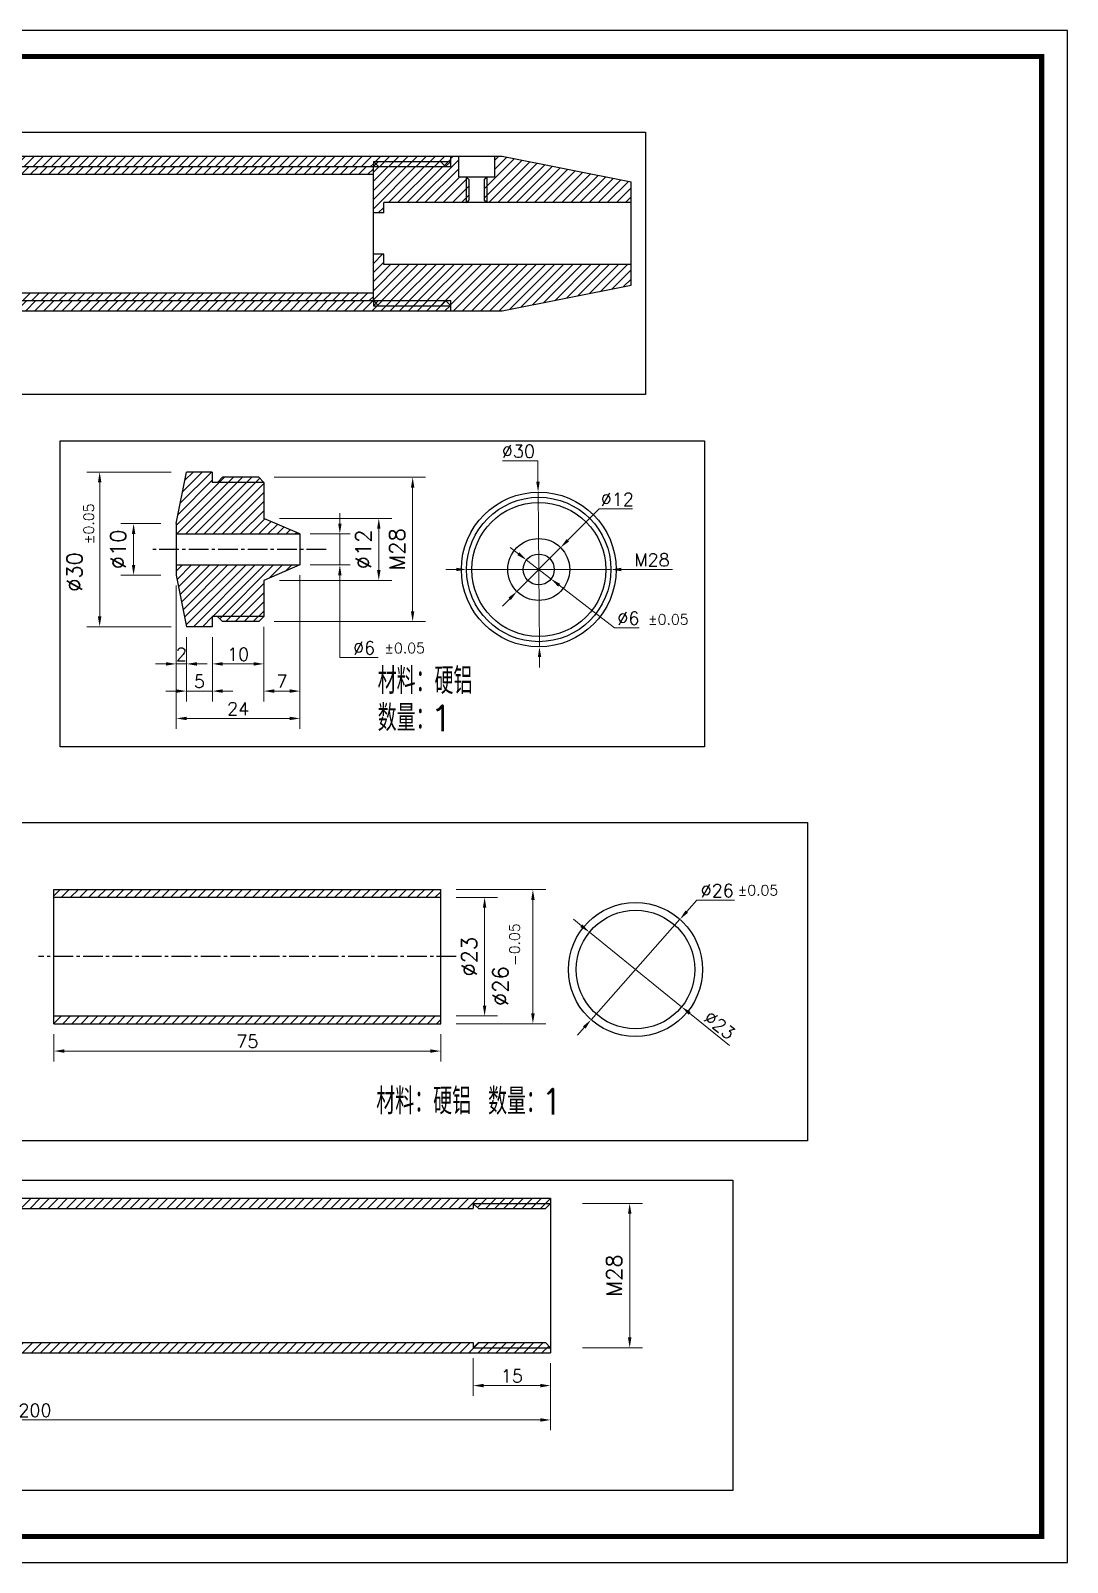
# Model space of a CAD drawing. Header units: millimetres. Extents: x 6728 to 8819, y -1283 to 914.
# Drawn here: x 8193.4 to 8394.4, y -505.6 to -208.6 of the extents above; entities that cross this region are included whole.
import ezdxf

# ---------------------------------------------------------------- set-up
doc = ezdxf.new("R2010")
doc.units = ezdxf.units.MM
doc.header["$LTSCALE"] = 1000
doc.linetypes.add('CENTER2', pattern=[28.575, 19.05, -3.175, 3.175, -3.175])
doc.linetypes.add('DASHDOTX3', pattern=[508, 254, -127, 0, -127])
for name, color, linetype in [('PUB_TEXT', 7, 'Continuous'), ('PUB_TITLE', 7, 'Continuous'), ('中线', 1, 'DASHDOTX3')]:
    doc.layers.add(name, color=color, linetype=linetype)
doc.styles.get("Standard").update_dxf_attribs({"font": 'txt.shx', "bigfont": 'gbcbig.shx'})
doc.styles.add('样式 1', font='txt.shx', dxfattribs={"height": 5.5, "bigfont": 'gbcbig.shx'})
doc.dimstyles.new('DIMN1', dxfattribs={"dimscale": 0.01, "dimtxt": 300, "dimasz": 200, "dimexe": 250, "dimexo": 300, "dimgap": 150, "dimtad": 1, "dimtoh": 1, "dimdsep": 46, "dimtxsty": 'Standard', "dimcen": 2.5, "dimclrd": 256, "dimclre": 256, "dimazin": 0, "dimtfac": 1, "dimtix": 1, "dimtmove": 1, "dimatfit": 0, "dimfxl": 0, "dimtolj": 1, "dimlwd": 9, "dimlwe": 9, "dimarcsym": 0})
doc.dimstyles.new('ISO-25', dxfattribs={"dimtxt": 2.5, "dimasz": 2, "dimexe": 2, "dimexo": 2, "dimtad": 1, "dimtoh": 1, "dimdsep": 46, "dimtxsty": 'Standard', "dimcen": 2.5, "dimclrd": 256, "dimclre": 256, "dimazin": 0, "dimtfac": 1, "dimtix": 1, "dimtmove": 1, "dimatfit": 0, "dimfxl": 0, "dimtolj": 1, "dimlwd": 9, "dimlwe": 9, "dimarcsym": 0})
pattern_1 = [(45, (0, 0), (-0.88388348, 0.88388348), [])]

# ---------------------------------------------------------------- blocks, each defined once
blk = doc.blocks.new('*D685')
at = {"lineweight": 9}
for p, q in [((8300.39, -435.99), (8312.05, -435.99)), ((8309.55, -461.99), (8309.55, -437.99)), ((8300.39, -463.99), (8312.05, -463.99))]:
    blk.add_line(p, q, dxfattribs=at)
for points in [[(8309.22, -437.99), (8309.89, -437.99), (8309.55, -435.99)], [(8309.22, -461.99), (8309.89, -461.99), (8309.55, -463.99)]]:
    blk.add_solid(points)
at = {"layer": 'Defpoints', "color": 0}
for p in [(8297.39, -435.99), (8309.55, -435.99), (8297.39, -463.99)]:
    blk.add_point(p, dxfattribs=at)
at = {"color": 0, "insert": (8306.55, -449.99), "char_height": 3, "attachment_point": 5, "rotation": 90}
blk.add_mtext('\\A1;M28', dxfattribs=at)
blk = doc.blocks.new('*D696')
at = {"lineweight": 9}
for p, q in [((8218.61, -304.19), (8210.84, -304.19)), ((8213.34, -312.19), (8213.34, -306.19)), ((8218.61, -314.19), (8210.84, -314.19))]:
    blk.add_line(p, q, dxfattribs=at)
for points in [[(8213.01, -306.19), (8213.67, -306.19), (8213.34, -304.19)], [(8213.01, -312.19), (8213.67, -312.19), (8213.34, -314.19)]]:
    blk.add_solid(points)
at = {"layer": 'Defpoints', "color": 0}
for p in [(8213.34, -304.19), (8221.61, -304.19), (8221.61, -314.19)]:
    blk.add_point(p, dxfattribs=at)
at = {"color": 0, "insert": (8210.34, -309.19), "char_height": 3, "attachment_point": 5, "rotation": 90}
blk.add_mtext('\\A1;%%c10', dxfattribs=at)
blk = doc.blocks.new('*D697')
at = {"lineweight": 9}
for p, q in [((8220.61, -294.19), (8204.26, -294.19)), ((8206.76, -322.19), (8206.76, -296.19)), ((8220.61, -324.19), (8204.26, -324.19))]:
    blk.add_line(p, q, dxfattribs=at)
for points in [[(8206.42, -296.19), (8207.09, -296.19), (8206.76, -294.19)], [(8206.42, -322.19), (8207.09, -322.19), (8206.76, -324.19)]]:
    blk.add_solid(points)
at = {"layer": 'Defpoints', "color": 0}
for p in [(8206.76, -294.19), (8223.61, -294.19), (8223.61, -324.19)]:
    blk.add_point(p, dxfattribs=at)
at = {"color": 0, "insert": (8201.88, -313.57), "char_height": 3, "attachment_point": 5, "rotation": 90}
blk.add_mtext('\\A1;%%c30', dxfattribs=at)
blk = doc.blocks.new('*D698')
at = {"lineweight": 9}
for p, q in [((8240.61, -295.19), (8269.96, -295.19)), ((8267.46, -321.19), (8267.46, -297.19)), ((8240.61, -323.19), (8269.96, -323.19))]:
    blk.add_line(p, q, dxfattribs=at)
for points in [[(8267.13, -297.19), (8267.79, -297.19), (8267.46, -295.19)], [(8267.13, -321.19), (8267.79, -321.19), (8267.46, -323.19)]]:
    blk.add_solid(points)
at = {"layer": 'Defpoints', "color": 0}
for p in [(8237.61, -295.19), (8267.46, -295.19), (8237.61, -323.19)]:
    blk.add_point(p, dxfattribs=at)
at = {"color": 0, "insert": (8264.46, -309.19), "char_height": 3, "attachment_point": 5, "rotation": 90}
blk.add_mtext('\\A1;M28', dxfattribs=at)
blk = doc.blocks.new('*D702')
at = {"lineweight": 9}
for p, q in [((8275.9, -376.65), (8283.92, -376.65)), ((8281.42, -397.65), (8281.42, -378.65)), ((8275.9, -399.65), (8283.92, -399.65))]:
    blk.add_line(p, q, dxfattribs=at)
for points in [[(8281.08, -378.65), (8281.75, -378.65), (8281.42, -376.65)], [(8281.08, -397.65), (8281.75, -397.65), (8281.42, -399.65)]]:
    blk.add_solid(points)
at = {"layer": 'Defpoints', "color": 0}
for p in [(8272.9, -376.65), (8281.42, -376.65), (8272.9, -399.65)]:
    blk.add_point(p, dxfattribs=at)
at = {"color": 0, "insert": (8278.42, -388.15), "char_height": 3, "attachment_point": 5, "rotation": 90}
blk.add_mtext('\\A1;%%c23', dxfattribs=at)
blk = doc.blocks.new('*D703')
at = {"lineweight": 9}
for p, q in [((8275.9, -375.15), (8293.28, -375.15)), ((8290.78, -399.15), (8290.78, -377.15)), ((8275.9, -401.15), (8293.28, -401.15))]:
    blk.add_line(p, q, dxfattribs=at)
for points in [[(8290.45, -377.15), (8291.12, -377.15), (8290.78, -375.15)], [(8290.45, -399.15), (8291.12, -399.15), (8290.78, -401.15)]]:
    blk.add_solid(points)
at = {"layer": 'Defpoints', "color": 0}
for p in [(8272.9, -375.15), (8290.78, -375.15), (8272.9, -401.15)]:
    blk.add_point(p, dxfattribs=at)
at = {"color": 0, "insert": (8284.47, -393.86), "char_height": 3, "attachment_point": 5, "rotation": 90}
blk.add_mtext('\\A1;%%c26', dxfattribs=at)
blk = doc.blocks.new('*D710')
at = {"lineweight": 9}
for p, q in [((8241.61, -303.19), (8263.39, -303.19)), ((8260.89, -313.19), (8260.89, -305.19)), ((8241.61, -315.19), (8263.39, -315.19))]:
    blk.add_line(p, q, dxfattribs=at)
for points in [[(8260.56, -305.19), (8261.23, -305.19), (8260.89, -303.19)], [(8260.56, -313.19), (8261.23, -313.19), (8260.89, -315.19)]]:
    blk.add_solid(points)
at = {"layer": 'Defpoints', "color": 0}
for p in [(8238.61, -303.19), (8260.89, -303.19), (8238.61, -315.19)]:
    blk.add_point(p, dxfattribs=at)
at = {"color": 0, "insert": (8257.89, -309.19), "char_height": 3, "attachment_point": 5, "rotation": 90}
blk.add_mtext('\\A1;%%c12', dxfattribs=at)
blk = doc.blocks.new('*D85')
at = {"lineweight": 9}
for p, q in [((8221.61, -316.19), (8221.61, -333.39)), ((8223.61, -326.19), (8223.61, -333.39)), ((8219.61, -331.39), (8217.61, -331.39)), ((8221.61, -331.39), (8223.61, -331.39)), ((8225.61, -331.39), (8227.61, -331.39))]:
    blk.add_line(p, q, dxfattribs=at)
for points in [[(8219.61, -331.05), (8219.61, -331.72), (8221.61, -331.39)], [(8225.61, -331.05), (8225.61, -331.72), (8223.61, -331.39)]]:
    blk.add_solid(points)
at = {"layer": 'Defpoints', "color": 0}
for p in [(8221.61, -314.19), (8223.61, -324.19), (8223.61, -331.39)]:
    blk.add_point(p, dxfattribs=at)
at = {"color": 0, "insert": (8222.61, -329.51), "char_height": 2.5, "attachment_point": 5}
blk.add_mtext('\\A1;2', dxfattribs=at)
blk = doc.blocks.new('*D86')
at = {"lineweight": 9}
for p, q in [((8223.61, -326.19), (8223.61, -338.66)), ((8228.61, -326.19), (8228.61, -338.66)), ((8221.61, -336.66), (8219.61, -336.66)), ((8223.61, -336.66), (8228.61, -336.66)), ((8230.61, -336.66), (8232.61, -336.66))]:
    blk.add_line(p, q, dxfattribs=at)
for points in [[(8221.61, -336.32), (8221.61, -336.99), (8223.61, -336.66)], [(8230.61, -336.32), (8230.61, -336.99), (8228.61, -336.66)]]:
    blk.add_solid(points)
at = {"layer": 'Defpoints', "color": 0}
for p in [(8223.61, -324.19), (8228.61, -324.19), (8228.61, -336.66)]:
    blk.add_point(p, dxfattribs=at)
at = {"color": 0, "insert": (8226.11, -334.78), "char_height": 2.5, "attachment_point": 5}
blk.add_mtext('\\A1;5', dxfattribs=at)
blk = doc.blocks.new('*D87')
at = {"lineweight": 9}
for p, q in [((8228.61, -326.19), (8228.61, -333.39)), ((8238.61, -324.19), (8238.61, -333.39)), ((8230.61, -331.39), (8236.61, -331.39))]:
    blk.add_line(p, q, dxfattribs=at)
for points in [[(8230.61, -331.05), (8230.61, -331.72), (8228.61, -331.39)], [(8236.61, -331.05), (8236.61, -331.72), (8238.61, -331.39)]]:
    blk.add_solid(points)
at = {"layer": 'Defpoints', "color": 0}
for p in [(8238.61, -322.19), (8228.61, -324.19), (8238.61, -331.39)]:
    blk.add_point(p, dxfattribs=at)
at = {"color": 0, "insert": (8233.61, -329.51), "char_height": 2.5, "attachment_point": 5}
blk.add_mtext('\\A1;10', dxfattribs=at)
blk = doc.blocks.new('*D88')
at = {"lineweight": 9}
for p, q in [((8245.61, -314.19), (8245.61, -338.66)), ((8238.61, -326.19), (8238.61, -338.66)), ((8240.61, -336.66), (8243.61, -336.66))]:
    blk.add_line(p, q, dxfattribs=at)
for points in [[(8240.61, -336.32), (8240.61, -336.99), (8238.61, -336.66)], [(8243.61, -336.32), (8243.61, -336.99), (8245.61, -336.66)]]:
    blk.add_solid(points)
at = {"layer": 'Defpoints', "color": 0}
for p in [(8245.61, -312.19), (8238.61, -324.19), (8245.61, -336.66)]:
    blk.add_point(p, dxfattribs=at)
at = {"color": 0, "insert": (8242.11, -334.78), "char_height": 2.5, "attachment_point": 5}
blk.add_mtext('\\A1;7', dxfattribs=at)
blk = doc.blocks.new('*D89')
at = {"lineweight": 9}
for p, q in [((8221.61, -326.19), (8221.61, -343.96)), ((8245.61, -326.19), (8245.61, -343.96)), ((8223.61, -341.96), (8243.61, -341.96))]:
    blk.add_line(p, q, dxfattribs=at)
for points in [[(8223.61, -341.63), (8223.61, -342.29), (8221.61, -341.96)], [(8243.61, -341.63), (8243.61, -342.29), (8245.61, -341.96)]]:
    blk.add_solid(points)
at = {"layer": 'Defpoints', "color": 0}
for p in [(8221.61, -324.19), (8245.61, -324.19), (8245.61, -341.96)]:
    blk.add_point(p, dxfattribs=at)
at = {"color": 0, "insert": (8233.61, -340.09), "char_height": 2.5, "attachment_point": 5}
blk.add_mtext('\\A1;24', dxfattribs=at)
blk = doc.blocks.new('*D90')
at = {"lineweight": 9}
for p, q in [((8253.34, -304.19), (8253.34, -302.19)), ((8247.61, -306.19), (8255.34, -306.19)), ((8253.34, -312.19), (8253.34, -306.19)), ((8247.61, -312.19), (8255.34, -312.19)), ((8253.34, -314.19), (8253.34, -316.19)), ((8253.34, -330.17), (8253.34, -316.19)), ((8260.76, -330.17), (8253.34, -330.17))]:
    blk.add_line(p, q, dxfattribs=at)
for points in [[(8253.01, -304.19), (8253.67, -304.19), (8253.34, -306.19)], [(8253.01, -314.19), (8253.67, -314.19), (8253.34, -312.19)]]:
    blk.add_solid(points)
at = {"layer": 'Defpoints', "color": 0}
for p in [(8245.61, -306.19), (8253.34, -306.19), (8245.61, -312.19)]:
    blk.add_point(p, dxfattribs=at)
at = {"color": 0, "insert": (8258.05, -328.29), "char_height": 2.5, "attachment_point": 5}
blk.add_mtext('\\A1;%%c6', dxfattribs=at)
blk = doc.blocks.new('*D101')
at = {"lineweight": 9}
for p, q in [((8287.96, -310.02), (8286.38, -308.8)), ((8289.55, -311.25), (8294.29, -314.91)), ((8306.59, -324.42), (8295.88, -316.14)), ((8311.39, -324.42), (8306.59, -324.42))]:
    blk.add_line(p, q, dxfattribs=at)
for points in [[(8288.17, -309.76), (8287.76, -310.29), (8289.55, -311.25)], [(8296.08, -315.87), (8295.67, -316.4), (8294.29, -314.91)]]:
    blk.add_solid(points)
at = {"layer": 'Defpoints', "color": 0}
for p in [(8289.55, -311.25), (8294.29, -314.91)]:
    blk.add_point(p, dxfattribs=at)
at = {"color": 0, "insert": (8309.3, -322.54), "char_height": 2.5, "attachment_point": 5}
blk.add_mtext('\\A1;∅6', dxfattribs=at)
blk = doc.blocks.new('*D94')
at = {"lineweight": 9}
for p, q in [((8094.21, -466.99), (8094.21, -479.98)), ((8294.21, -466.99), (8294.21, -479.98)), ((8096.21, -477.98), (8292.21, -477.98))]:
    blk.add_line(p, q, dxfattribs=at)
for points in [[(8096.21, -477.65), (8096.21, -478.32), (8094.21, -477.98)], [(8292.21, -477.65), (8292.21, -478.32), (8294.21, -477.98)]]:
    blk.add_solid(points)
at = {"layer": 'Defpoints', "color": 0}
for p in [(8094.21, -464.99), (8294.21, -464.99), (8294.21, -477.98)]:
    blk.add_point(p, dxfattribs=at)
at = {"color": 0, "insert": (8194.21, -476.11), "char_height": 2.5, "attachment_point": 5}
blk.add_mtext('\\A1;200', dxfattribs=at)
blk = doc.blocks.new('*D95')
at = {"lineweight": 9}
for p, q in [((8279.21, -465.99), (8279.21, -473.32)), ((8294.21, -466.99), (8294.21, -473.32)), ((8292.21, -471.32), (8281.21, -471.32))]:
    blk.add_line(p, q, dxfattribs=at)
for points in [[(8281.21, -470.99), (8281.21, -471.66), (8279.21, -471.32)], [(8292.21, -470.99), (8292.21, -471.66), (8294.21, -471.32)]]:
    blk.add_solid(points)
at = {"layer": 'Defpoints', "color": 0}
for p in [(8279.21, -463.99), (8294.21, -464.99), (8279.21, -471.32)]:
    blk.add_point(p, dxfattribs=at)
at = {"color": 0, "insert": (8286.71, -469.45), "char_height": 2.5, "attachment_point": 5}
blk.add_mtext('\\A1;15', dxfattribs=at)
blk = doc.blocks.new('*D97')
at = {"lineweight": 9}
for p, q in [((8197.9, -403.15), (8197.9, -408.46)), ((8272.9, -403.15), (8272.9, -408.46)), ((8199.9, -406.46), (8270.9, -406.46))]:
    blk.add_line(p, q, dxfattribs=at)
for points in [[(8199.9, -406.12), (8199.9, -406.79), (8197.9, -406.46)], [(8270.9, -406.12), (8270.9, -406.79), (8272.9, -406.46)]]:
    blk.add_solid(points)
at = {"layer": 'Defpoints', "color": 0}
for p in [(8197.9, -401.15), (8272.9, -401.15), (8272.9, -406.46)]:
    blk.add_point(p, dxfattribs=at)
at = {"color": 0, "insert": (8235.4, -404.58), "char_height": 2.5, "attachment_point": 5}
blk.add_mtext('\\A1;75', dxfattribs=at)
blk = doc.blocks.new('*D102')
at = {"lineweight": 9}
for p, q in [((8300.18, -382.16), (8298.63, -380.9)), ((8301.74, -383.42), (8319.62, -397.88)), ((8328.89, -405.37), (8321.18, -399.14))]:
    blk.add_line(p, q, dxfattribs=at)
for points in [[(8300.39, -381.9), (8299.97, -382.42), (8301.74, -383.42)], [(8321.39, -398.88), (8320.97, -399.4), (8319.62, -397.88)]]:
    blk.add_solid(points)
at = {"layer": 'Defpoints', "color": 0}
for p in [(8301.74, -383.42), (8319.62, -397.88)]:
    blk.add_point(p, dxfattribs=at)
at = {"color": 0, "insert": (8326.99, -401.43), "char_height": 2.5, "attachment_point": 5, "rotation": 321.0334}
blk.add_mtext('\\A1;∅23', dxfattribs=at)
blk = doc.blocks.new('*D103')
at = {"lineweight": 9}
for p, q in [((8322.57, -377.22), (8320.62, -379.42)), ((8329.86, -377.22), (8322.57, -377.22)), ((8302.06, -400.38), (8319.3, -380.91)), ((8300.74, -401.88), (8299.41, -403.38))]:
    blk.add_line(p, q, dxfattribs=at)
for points in [[(8320.37, -379.2), (8320.87, -379.64), (8319.3, -380.91)], [(8300.49, -401.66), (8300.99, -402.1), (8302.06, -400.38)]]:
    blk.add_solid(points)
at = {"layer": 'Defpoints', "color": 0}
for p in [(8319.3, -380.91), (8302.06, -400.38)]:
    blk.add_point(p, dxfattribs=at)
at = {"color": 0, "insert": (8326.53, -375.34), "char_height": 2.5, "attachment_point": 5}
blk.add_mtext('\\A1;∅26', dxfattribs=at)
blk = doc.blocks.new('*D108')
at = {"lineweight": 9}
for p, q in [((8303.61, -301.33), (8297.56, -307.41)), ((8310.07, -301.33), (8303.61, -301.33)), ((8287.69, -317.33), (8296.15, -308.83)), ((8286.28, -318.75), (8284.87, -320.17))]:
    blk.add_line(p, q, dxfattribs=at)
for points in [[(8297.33, -307.17), (8297.8, -307.65), (8296.15, -308.83)], [(8286.04, -318.52), (8286.51, -318.99), (8287.69, -317.33)]]:
    blk.add_solid(points)
at = {"layer": 'Defpoints', "color": 0}
for p in [(8296.15, -308.83), (8287.69, -317.33)]:
    blk.add_point(p, dxfattribs=at)
at = {"color": 0, "insert": (8307.15, -299.46), "char_height": 2.5, "attachment_point": 5}
blk.add_mtext('\\A1;∅12', dxfattribs=at)
blk = doc.blocks.new('*D109')
at = {"lineweight": 9}
for p, q in [((8275.92, -313.08), (8273.92, -313.08)), ((8277.92, -313.08), (8305.92, -313.08)), ((8317.84, -313.08), (8307.92, -313.08))]:
    blk.add_line(p, q, dxfattribs=at)
for points in [[(8275.92, -312.75), (8275.92, -313.41), (8277.92, -313.08)], [(8307.92, -312.75), (8307.92, -313.41), (8305.92, -313.08)]]:
    blk.add_solid(points)
at = {"layer": 'Defpoints', "color": 0}
for p in [(8277.92, -313.08), (8305.92, -313.08)]:
    blk.add_point(p, dxfattribs=at)
at = {"color": 0, "insert": (8313.88, -311.21), "char_height": 2.5, "attachment_point": 5}
blk.add_mtext('\\A1;M28', dxfattribs=at)
blk = doc.blocks.new('*D110')
at = {"lineweight": 9}
for p, q in [((8284.86, -292.02), (8291.73, -292.02)), ((8291.73, -292.02), (8291.77, -296.08)), ((8292.05, -328.08), (8291.79, -298.08)), ((8292.07, -330.08), (8292.09, -332.08))]:
    blk.add_line(p, q, dxfattribs=at)
for points in [[(8292.1, -296.08), (8291.43, -296.08), (8291.79, -298.08)], [(8292.4, -330.08), (8291.74, -330.08), (8292.05, -328.08)]]:
    blk.add_solid(points)
at = {"layer": 'Defpoints', "color": 0}
for p in [(8291.79, -298.08), (8292.05, -328.08)]:
    blk.add_point(p, dxfattribs=at)
at = {"color": 0, "insert": (8287.98, -290.14), "char_height": 2.5, "attachment_point": 5}
blk.add_mtext('\\A1;∅30', dxfattribs=at)
blk = doc.blocks.new('消音器前堵')
h = blk.add_hatch()
h.set_pattern_fill('ANSI31', color=256, scale=10, style=0)
h.set_pattern_definition([(45, (-8090.3243, 248.0234), (-0.88388348, 0.88388348), [])])
h.paths.add_polyline_path([(24, 3), (17, 6), (17, 13), (7, 13), (7, 15), (2, 15), (0, 5), (0, 3)])
h.paths.add_polyline_path([(17, -13), (17, -6), (24, -3), (0, -3), (0, -5), (2, -15), (7, -15), (7, -13)])
h.paths.add_polyline_path([(8, -13), (9, -14), (16, -14), (17, -13)], flags=16)
h.paths.add_polyline_path([(17, 13), (16, 14), (9, 14), (8, 13)], flags=17)
for p, q in [((0, 5), (2, 15)), ((7, 15), (2, 15)), ((7, 15), (7, 13)), ((17, 13), (7, 13)), ((8, 13), (9, 14)), ((16, 14), (9, 14)), ((17, 13), (16, 14)), ((17, 13), (17, 6)), ((24, 3), (17, 6)), ((0, 5), (0, -5)), ((0, 3), (24, 3)), ((24, 3), (24, -3)), ((0, -3), (24, -3)), ((0, -5), (2, -15)), ((24, -3), (17, -6)), ((17, -6), (17, -13)), ((7, -13), (7, -15)), ((17, -13), (7, -13)), ((8, -13), (9, -14)), ((16, -14), (9, -14)), ((17, -13), (16, -14)), ((7, -15), (2, -15))]:
    blk.add_line(p, q)
blk = doc.blocks.new('外壳')
h = blk.add_hatch()
h.set_pattern_fill('ANSI31', color=256, scale=10, style=0)
h.set_pattern_definition(pattern_1)
h.paths.add_polyline_path([(8110.7, -436.99), (8110.7, -435.99), (8125.7, -435.99), (8125.7, -434.99), (7925.7, -434.99), (7925.7, -435.99), (7935.7, -435.99), (7935.7, -436.99), (7955.7, -436.99)])
h.paths.add_polyline_path([(7935.7, -462.99), (7935.7, -463.99), (7925.7, -463.99), (7925.7, -464.99), (8125.7, -464.99), (8125.7, -463.99), (8110.7, -463.99), (8110.7, -462.99)])
h.paths.add_polyline_path([(7935.7, -463.99), (7934.7, -462.99), (7926.7, -462.99), (7925.7, -463.99)], flags=17)
h.paths.add_polyline_path([(7934.7, -436.99), (7935.7, -435.99), (7925.7, -435.99), (7926.7, -436.99)])
h.paths.add_polyline_path([(8110.7, -435.99), (8111.7, -436.99), (8124.7, -436.99), (8125.7, -435.99)])
h.paths.add_polyline_path([(8125.7, -463.99), (8124.7, -462.99), (8111.7, -462.99), (8110.7, -463.99)], flags=17)
for p, q in [((7925.7, -434.99), (8125.7, -434.99)), ((7925.7, -434.99), (7925.7, -464.99)), ((7925.7, -435.99), (7926.7, -436.99)), ((7925.7, -435.99), (7935.7, -435.99)), ((7934.7, -435.99), (7926.7, -435.99)), ((7935.7, -435.99), (7934.7, -436.99)), ((7935.7, -435.99), (7935.7, -436.99)), ((8110.7, -435.99), (8111.7, -436.99)), ((8110.7, -435.99), (8125.7, -435.99)), ((8110.7, -435.99), (8110.7, -436.99)), ((8111.7, -435.99), (8124.7, -435.99)), ((8125.7, -435.99), (8124.7, -436.99)), ((8125.7, -434.99), (8125.7, -464.99)), ((7926.7, -436.99), (7934.7, -436.99)), ((7935.7, -436.99), (7955.7, -436.99)), ((7935.7, -436.99), (8110.7, -436.99)), ((8111.7, -436.99), (8124.7, -436.99)), ((7925.7, -463.99), (7926.7, -462.99)), ((7926.7, -462.99), (7934.7, -462.99)), ((7935.7, -463.99), (7934.7, -462.99)), ((7935.7, -462.99), (7955.7, -462.99)), ((7935.7, -462.99), (7935.7, -463.99)), ((7935.7, -462.99), (8110.7, -462.99)), ((8110.7, -462.99), (8110.7, -463.99)), ((8110.7, -463.99), (8111.7, -462.99)), ((8111.7, -462.99), (8124.7, -462.99)), ((8125.7, -463.99), (8124.7, -462.99)), ((7925.7, -463.99), (7935.7, -463.99)), ((7925.7, -464.99), (8125.7, -464.99)), ((7934.7, -463.99), (7926.7, -463.99)), ((8110.7, -463.99), (8125.7, -463.99)), ((8111.7, -463.99), (8124.7, -463.99))]:
    blk.add_line(p, q)
blk = doc.blocks.new('膨胀室')
h = blk.add_hatch()
h.set_pattern_fill('ANSI31', color=256, scale=10, style=0)
h.set_pattern_definition([(45, (-8029.3904, 388.1483), (-0.88388348, 0.88388348), [])])
h.paths.add_polyline_path([(75, 11.5), (75, 13), (0, 13), (0, 11.5)])
h.paths.add_polyline_path([(75, -13), (75, -11.5), (0, -11.5), (0, -13)])
for p, q in [((0, -13), (0, 13)), ((0, 13), (75, 13)), ((75, -13), (75, 13)), ((0, 11.5), (75, 11.5)), ((0, -11.5), (75, -11.5)), ((0, -13), (75, -13))]:
    blk.add_line(p, q)

msp = doc.modelspace()

# ---------------------------------------------------------------- hatches: boundary and pattern name
h = msp.add_hatch()
h.set_pattern_fill('ANSI31', color=256, scale=10, style=0)
h.set_pattern_definition([(45, (149.1394, 202.0498), (-0.88388348, 0.88388348), [])])
h.paths.add_polyline_path([(8259.84, -234.944), (8259.84, -233.944), (8274.84, -233.944), (8274.84, -232.944), (8074.84, -232.944), (8074.84, -233.944), (8084.84, -233.944), (8084.84, -234.944), (8104.84, -234.944)])
h.paths.add_polyline_path([(8084.84, -260.944), (8084.84, -261.944), (8074.84, -261.944), (8074.84, -262.944), (8274.84, -262.944), (8274.84, -261.944), (8259.84, -261.944), (8259.84, -260.944)])
h.paths.add_polyline_path([(8084.84, -261.944), (8083.84, -260.944), (8075.84, -260.944), (8074.84, -261.944)], flags=17)
h.paths.add_polyline_path([(8083.84, -234.944), (8084.84, -233.944), (8074.84, -233.944), (8075.84, -234.944)])
h.paths.add_polyline_path([(8259.84, -233.944), (8260.84, -234.944), (8273.84, -234.944), (8274.84, -233.944)])
h.paths.add_polyline_path([(8274.84, -261.944), (8273.84, -260.944), (8260.84, -260.944), (8259.84, -261.944)], flags=17)
h = msp.add_hatch()
h.set_pattern_fill('ANSI31', color=256, scale=10, style=0)
h.set_pattern_definition(pattern_1)
h.paths.add_polyline_path([(8309.842, -241.944), (8309.842, -237.944), (8284.84, -232.944), (8283.34, -232.944), (8283.34, -236.944), (8281.84, -236.944), (8281.84, -241.944)])
h.paths.add_polyline_path([(8284.84, -262.944), (8309.842, -257.944), (8309.842, -253.944), (8261.84, -253.944), (8261.84, -251.944), (8259.84, -251.944), (8259.84, -260.944), (8274.84, -260.944), (8274.84, -262.944)])
h.paths.add_polyline_path([(8277.84, -241.944), (8277.84, -236.944), (8276.34, -236.944), (8276.34, -232.944), (8274.84, -232.944), (8274.84, -234.944), (8259.84, -234.944), (8259.84, -243.944), (8261.84, -243.944), (8261.84, -241.944)])
h.paths.add_polyline_path([(8278.34, -237.444), (8277.84, -236.944), (8277.84, -241.944), (8278.34, -241.444)])
h.paths.add_polyline_path([(8281.84, -236.944), (8281.34, -237.444), (8281.34, -241.444), (8281.84, -241.944)])
h = msp.add_hatch()
h.set_pattern_fill('ANSI31', color=256, scale=10, style=0)
h.set_pattern_definition([(45, (155.45, 140.2042), (-0.88388348, 0.88388348), [])])
h.paths.add_polyline_path([(8259.84, -236.444), (8259.84, -234.944), (8184.84, -234.944), (8184.84, -236.444)])
h.paths.add_polyline_path([(8259.84, -260.944), (8259.84, -259.444), (8184.84, -259.444), (8184.84, -260.944)])

# ---------------------------------------------------------------- linework, layer by layer
for p, q in [((8074.84, -232.944), (8274.84, -232.944)), ((8259.84, -234.944), (8260.84, -233.944)), ((8259.84, -233.944), (8260.84, -234.944)), ((8259.84, -233.944), (8274.84, -233.944)), ((8259.84, -233.944), (8259.84, -234.944)), ((8260.84, -233.944), (8272.84, -233.944)), ((8260.84, -233.944), (8272.84, -233.944)), ((8260.84, -233.944), (8273.84, -233.944)), ((8273.84, -234.944), (8272.84, -233.944)), ((8273.84, -234.944), (8272.84, -233.944)), ((8274.84, -233.944), (8273.84, -234.944)), ((8274.84, -232.944), (8284.84, -232.944)), ((8274.84, -234.944), (8274.84, -232.944)), ((8276.34, -232.944), (8276.34, -236.944)), ((8283.34, -232.944), (8283.34, -236.944)), ((8284.84, -232.944), (8309.842, -237.944)), ((8084.84, -234.944), (8259.84, -234.944)), ((8184.84, -234.944), (8259.84, -234.944)), ((8184.84, -236.444), (8259.84, -236.444)), ((8259.84, -234.944), (8274.84, -234.944)), ((8259.84, -260.944), (8259.84, -234.944)), ((8260.84, -234.944), (8273.84, -234.944)), ((8276.34, -236.944), (8283.34, -236.944)), ((8277.84, -236.944), (8277.84, -241.944)), ((8277.84, -236.944), (8278.34, -237.444)), ((8278.34, -237.444), (8278.34, -241.444)), ((8281.84, -236.944), (8281.34, -237.444)), ((8281.34, -237.444), (8281.34, -241.444)), ((8281.84, -236.944), (8281.84, -241.944)), ((8309.842, -257.944), (8309.842, -237.944)), ((8309.842, -241.944), (8261.84, -241.944)), ((8261.84, -243.944), (8261.84, -241.944)), ((8277.84, -241.944), (8278.34, -241.444)), ((8281.84, -241.944), (8281.34, -241.444)), ((8261.84, -243.944), (8259.84, -243.944)), ((8261.84, -251.944), (8259.84, -251.944)), ((8261.84, -253.944), (8261.84, -251.944)), ((8309.842, -253.944), (8261.84, -253.944)), ((8284.84, -262.944), (8309.842, -257.944)), ((8084.84, -260.944), (8259.84, -260.944)), ((8184.84, -259.444), (8259.84, -259.444)), ((8184.84, -260.944), (8259.84, -260.944)), ((8259.84, -260.944), (8260.84, -261.944)), ((8259.84, -260.944), (8274.84, -260.944)), ((8259.84, -260.944), (8259.84, -261.944)), ((8259.84, -261.944), (8260.84, -260.944)), ((8260.84, -260.944), (8273.84, -260.944)), ((8273.84, -260.944), (8272.84, -261.944)), ((8273.84, -260.944), (8272.84, -261.944)), ((8274.84, -261.944), (8273.84, -260.944)), ((8274.84, -262.944), (8274.84, -260.944)), ((8074.84, -262.944), (8274.84, -262.944)), ((8259.84, -261.944), (8274.84, -261.944)), ((8260.84, -261.944), (8272.84, -261.944)), ((8260.84, -261.944), (8272.84, -261.944)), ((8260.84, -261.944), (8273.84, -261.944)), ((8274.84, -262.944), (8284.84, -262.944)), ((8274.84, -262.944), (8279.84, -262.944))]:
    msp.add_line(p, q)
for points in [[(8057.623, -228.263), (8312.64, -228.263), (8312.64, -279.125), (8057.623, -279.125)], [(8199.104, -288.128), (8324.065, -288.128), (8324.065, -347.485), (8199.104, -347.485)], [(8189.609, -362.107), (8344.069, -362.107), (8344.069, -423.837), (8189.609, -423.837)], [(8047.087, -431.518), (8329.555, -431.518), (8329.555, -491.644), (8047.087, -491.644)]]:
    msp.add_lwpolyline(points, close=True)
for centre, radius in [((8291.919, -313.081), 15), ((8291.919, -313.081), 14), ((8291.919, -313.081), 13), ((8291.919, -313.081), 6), ((8291.919, -313.081), 3), ((8310.681, -390.648), 13), ((8310.681, -390.648), 11.5)]:
    msp.add_circle(centre, radius)
at = {"layer": 'PUB_TITLE'}
msp.add_lwpolyline([(7974.438, -505.597), (8394.438, -505.597), (8394.438, -208.597), (7974.438, -208.597)], close=True, dxfattribs=at)
at = {"layer": 'PUB_TITLE', "const_width": 1}
msp.add_lwpolyline([(7999.438, -500.597), (8389.438, -500.597), (8389.438, -213.597), (7999.438, -213.597)], close=True, dxfattribs=at)
at = {"layer": '中线', "linetype": 'CENTER2', "ltscale": 0.0002}
for p, q in [((8250.71, -309.195), (8216.593, -309.195)), ((8275.924, -388.148), (8194.898, -388.148))]:
    msp.add_line(p, q, dxfattribs=at)

# ---------------------------------------------------------------- block references
for name, p in [('消音器前堵', (8221.606, -309.195)), ('膨胀室', (8197.896, -388.148)), ('外壳', (168.506, 0))]:
    msp.add_blockref(name, p)

# ---------------------------------------------------------------- texts
at = {"layer": 'PUB_TEXT', "style": '样式 1'}
for s, p in [('%%p0.05', (8205.652, -308.176)), ('-0.05', (8288.234, -389.921))]:
    msp.add_text(s, height=2, rotation=90, dxfattribs=at).set_placement(p)
for s, height, p in [('%%p0.05', 2, (8313.093, -323.754)), ('%%p0.05', 2, (8261.952, -329.31)), ('材料：硬铝', 5.1064, (8260.673, -337.209)), ('数量：', 5.1064, (8260.673, -344.437)), ('1', 5, (8270.886, -344.437)), ('%%p0.05', 2, (8330.477, -376.286)), ('材料：硬铝', 5.1064, (8260.41, -418.715)), ('数量：', 5.1064, (8282.091, -418.776)), ('1', 5, (8292.304, -418.776))]:
    msp.add_text(s, height=height, dxfattribs=at).set_placement(p)

# ---------------------------------------------------------------- dimensions: what is measured, and where the dimension line sits
for p1, p2, picture, middle in [((8292.053, -328.08), (8291.785, -298.081), '*D110', (8291.731, -292.017)), ((8287.687, -317.334), (8296.152, -308.828), '*D108', (8303.612, -301.331)), ((8289.545, -311.246), (8294.293, -314.915), '*D101', (8306.595, -324.42)), ((8302.065, -400.383), (8319.297, -380.914), '*D103', (8322.567, -377.219))]:
    dim = msp.add_diameter_dim_2p(p1=p1, p2=p2, dimstyle='ISO-25')
    dim.commit()
    dim.dimension.update_dxf_attribs({"geometry": picture, "text_midpoint": middle, "dimtype": 131})
for base, p1, p2, text, dimstyle, picture, middle, dimtype in [((8206.756, -294.195), (8223.606, -324.195), (8223.606, -294.195), '%%c30', 'DIMN1', '*D697', (8204.881, -313.565), 129), ((8253.341, -306.195), (8245.606, -312.195), (8245.606, -306.195), '%%c6', 'ISO-25', '*D90', (8254.443, -330.17), 128), ((8290.783, -375.148), (8272.896, -401.148), (8272.896, -375.148), '%%c26', 'DIMN1', '*D703', (8287.471, -393.865), 129)]:
    dim = msp.add_linear_dim(base=base, p1=p1, p2=p2, angle=90, text=text, dimstyle=dimstyle)
    dim.commit()
    dim.dimension.update_dxf_attribs({"geometry": picture, "text_midpoint": middle, "dimtype": dimtype})
for p1, p2, distance, text, picture, middle in [((8237.606, -323.195), (8237.606, -295.195), -29.854, 'M28', '*D698', (8264.46, -309.195)), ((8221.606, -314.195), (8221.606, -304.195), 8.264, '%%c10', '*D696', (8210.342, -309.195)), ((8238.606, -315.195), (8238.606, -303.195), -22.288, '%%c12', '*D710', (8257.894, -309.195)), ((8272.896, -399.648), (8272.896, -376.648), -8.521, '%%c23', '*D702', (8278.417, -388.148)), ((8297.394, -463.994), (8297.394, -435.994), -12.159, 'M28', '*D685', (8306.552, -449.994))]:
    dim = msp.add_aligned_dim(p1=p1, p2=p2, distance=distance, text=text, dimstyle='DIMN1')
    dim.commit()
    dim.dimension.update_dxf_attribs({"geometry": picture, "text_midpoint": middle})
dim = msp.add_diameter_dim_2p(p1=(8277.919, -313.081), p2=(8305.919, -313.081), text='M28', dimstyle='ISO-25')
dim.commit()
dim.dimension.update_dxf_attribs({"geometry": '*D109', "text_midpoint": (8313.878, -311.206)})
for base, p1, p2, picture, middle in [((8223.606, -331.386), (8221.606, -314.195), (8223.606, -324.195), '*D85', (8222.606, -329.511)), ((8245.606, -336.655), (8238.606, -324.195), (8245.606, -312.195), '*D88', (8242.106, -334.78)), ((8238.606, -331.386), (8228.606, -324.195), (8238.606, -322.195), '*D87', (8233.606, -329.511)), ((8228.606, -336.655), (8223.606, -324.195), (8228.606, -324.195), '*D86', (8226.106, -334.78)), ((8245.606, -341.961), (8221.606, -324.195), (8245.606, -324.195), '*D89', (8233.606, -340.086)), ((8272.896, -406.458), (8197.896, -401.148), (8272.896, -401.148), '*D97', (8235.396, -404.583)), ((8294.207, -477.983), (8094.207, -464.994), (8294.207, -464.994), '*D94', (8194.207, -476.108))]:
    dim = msp.add_linear_dim(base=base, p1=p1, p2=p2, dimstyle='ISO-25')
    dim.commit()
    dim.dimension.update_dxf_attribs({"geometry": picture, "text_midpoint": middle})
dim = msp.add_diameter_dim_2p(p1=(8301.739, -383.416), p2=(8319.622, -397.88), dimstyle='ISO-25')
dim.commit()
dim.dimension.update_dxf_attribs({"geometry": '*D102', "text_midpoint": (8326.989, -401.427)})
dim = msp.add_linear_dim(base=(8279.207, -471.324), p1=(8294.207, -464.994), p2=(8279.207, -463.994), angle=180, dimstyle='ISO-25')
dim.commit()
dim.dimension.update_dxf_attribs({"geometry": '*D95', "text_midpoint": (8286.707, -469.449)})

doc.saveas('drawing.dxf')
